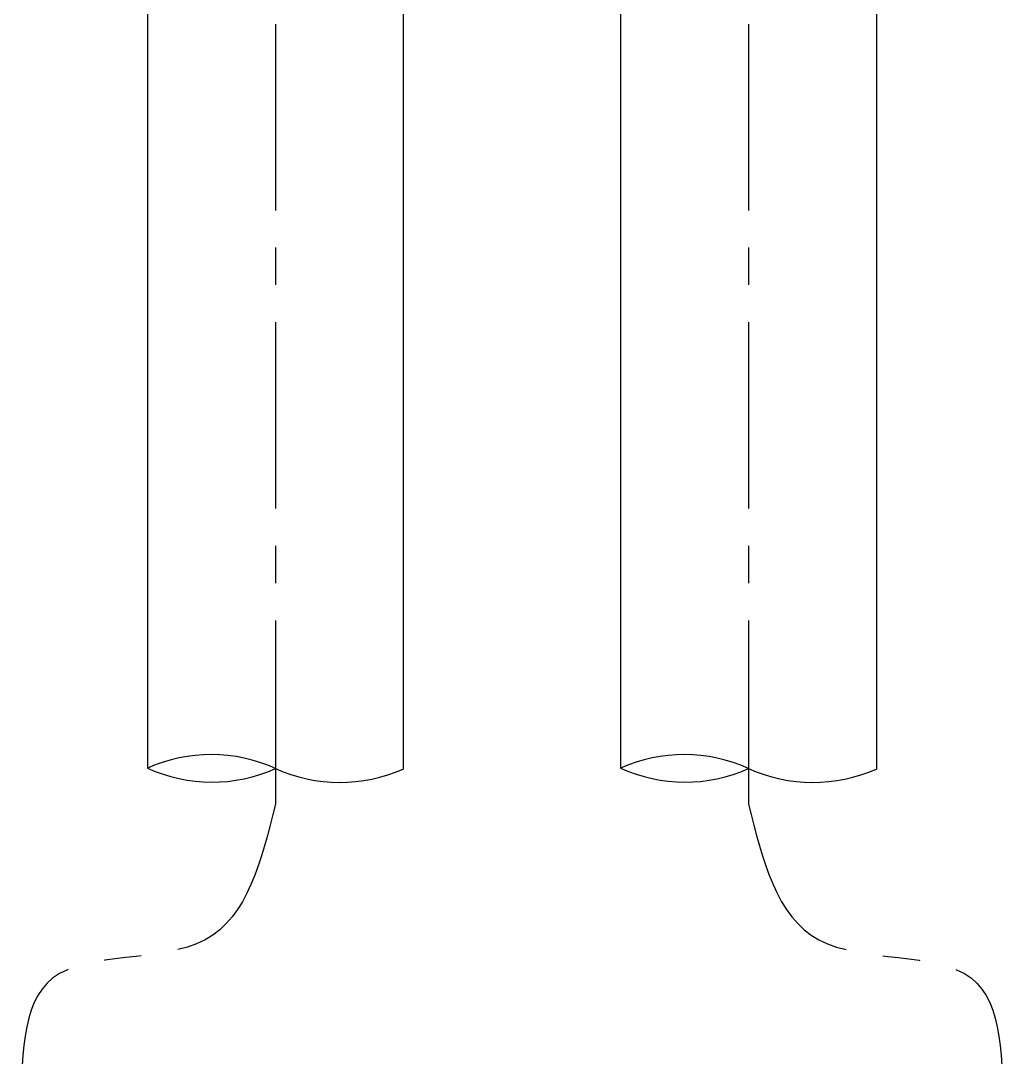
# Model space of a CAD drawing. Extents: x 39525 to 40119, y 15845 to 16265.
# Drawn here: x 39894.46 to 39940.56, y 15942.34 to 15991 of the extents above; entities that cross this region are included whole.
import ezdxf

# ---------------------------------------------------------------- set-up
doc = ezdxf.new("R2010")
doc.units = 0
doc.header["$LTSCALE"] = 7
doc.header["$MEASUREMENT"] = 0
doc.linetypes.add('CENTER', pattern=[2, 1.25, -0.25, 0.25, -0.25])
doc.linetypes.add('CENTER2', pattern=[1.125, 0.75, -0.125, 0.125, -0.125])
for name, color, linetype in [('CENTER', 1, 'CENTER2'), ('D', 2, 'CONTINUOUS'), ('DWG', 7, 'CONTINUOUS')]:
    doc.layers.add(name, color=color, linetype=linetype)

msp = doc.modelspace()

# ---------------------------------------------------------------- linework, layer by layer
at = {"layer": 'CENTER', "linetype": 'CENTER'}
for p, q in [((39906.41049, 16018.85087), (39906.41049, 15954.2314)), ((39928.61049, 16018.85087), (39928.61049, 15954.2314))]:
    msp.add_line(p, q, dxfattribs=at)
for points in [[(39906.41049, 15954.2314), (39903.11078, 15947.85881), (39895.95645, 15946.05291), (39894.51187, 15939.47042)], [(39928.61049, 15954.2314), (39931.91228, 15947.85881), (39939.06661, 15946.05291), (39940.51119, 15939.47042)]]:
    msp.add_spline(points, degree=3, dxfattribs=at)
at = {"layer": 'D'}
for centre, radius, start, end in [((39903.38737, 15949.27901), 7.2744, 65.425936, 114.156323), ((39925.58634, 15949.28435), 7.26911, 65.416004, 114.166109), ((39903.43568, 15962.53036), 7.27297, 245.420815, 294.161444), ((39909.43613, 15962.62626), 7.37957, 245.812775, 293.769193), ((39925.63463, 15962.52493), 7.26759, 245.410573, 294.171541), ((39931.6351, 15962.63169), 7.38495, 245.822568, 293.759546)]:
    msp.add_arc(centre, radius, start, end, dxfattribs=at)
at = {"layer": 'DWG'}
for p, q in [((39912.41049, 16016.35015), (39912.41049, 15955.87265)), ((39922.61049, 16016.35015), (39922.61049, 15955.91641)), ((39900.41049, 15997.55158), (39900.41049, 15955.91641)), ((39934.61049, 15997.55158), (39934.61049, 15955.87265))]:
    msp.add_line(p, q, dxfattribs=at)

doc.saveas('drawing.dxf')
